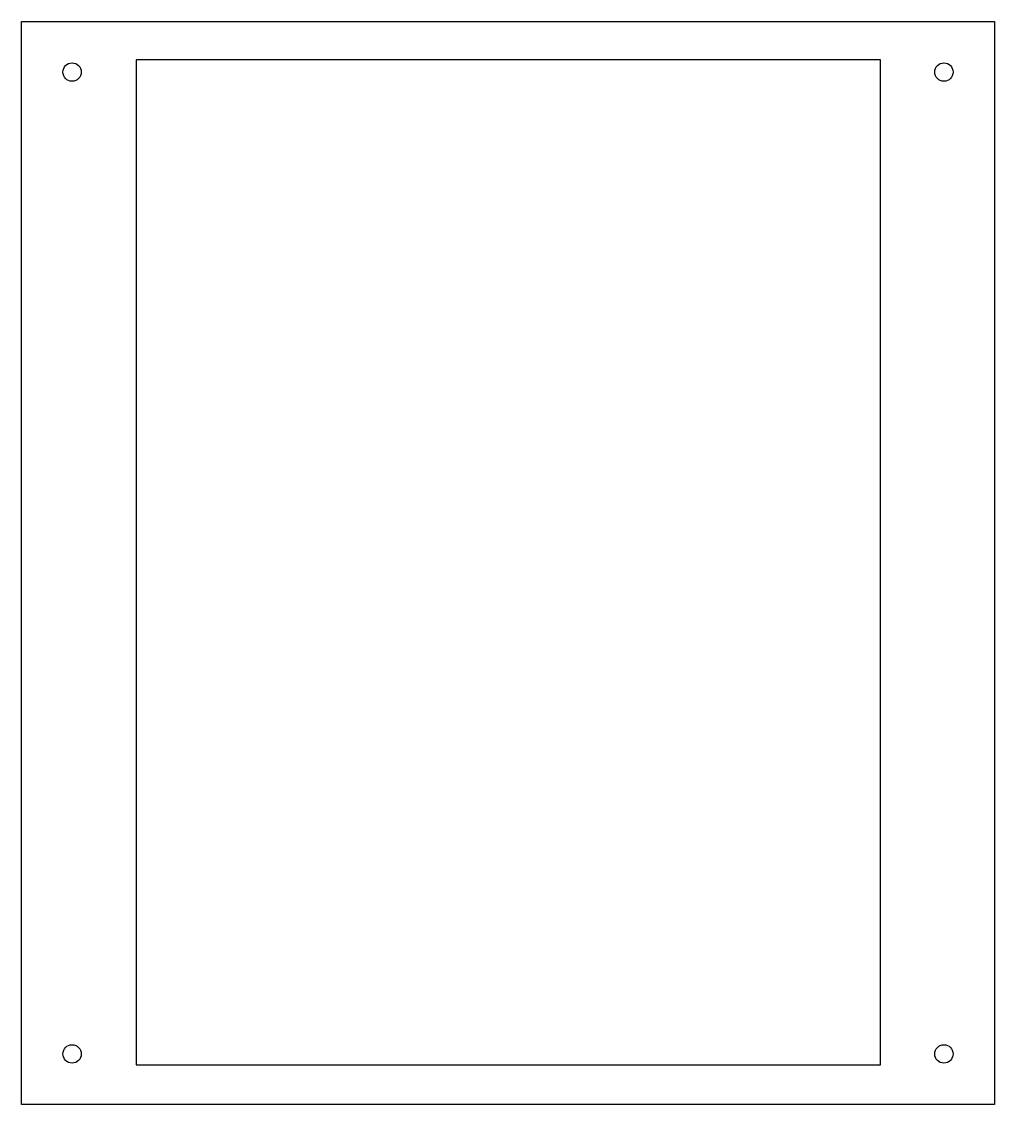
# Model space of a CAD drawing. Header units: millimetres. Extents: x -212 to 0, y 0 to 236.
import ezdxf

# ---------------------------------------------------------------- set-up
doc = ezdxf.new("R2010")
doc.units = ezdxf.units.MM
doc.layers.get('0').update_dxf_attribs({"linetype": 'CONTINUOUS'})

msp = doc.modelspace()

# ---------------------------------------------------------------- linework, layer by layer
for points in [[(0, 236), (0, 0), (-212, 0), (-212, 236)], [(-187.03, 227.7), (-187.03, 8.61), (-24.83, 8.61), (-24.83, 227.7)]]:
    msp.add_lwpolyline(points, close=True)
for centre in [(-201, 225), (-11, 225), (-201, 11), (-11, 11)]:
    msp.add_circle(centre, 2)

doc.saveas('drawing.dxf')
